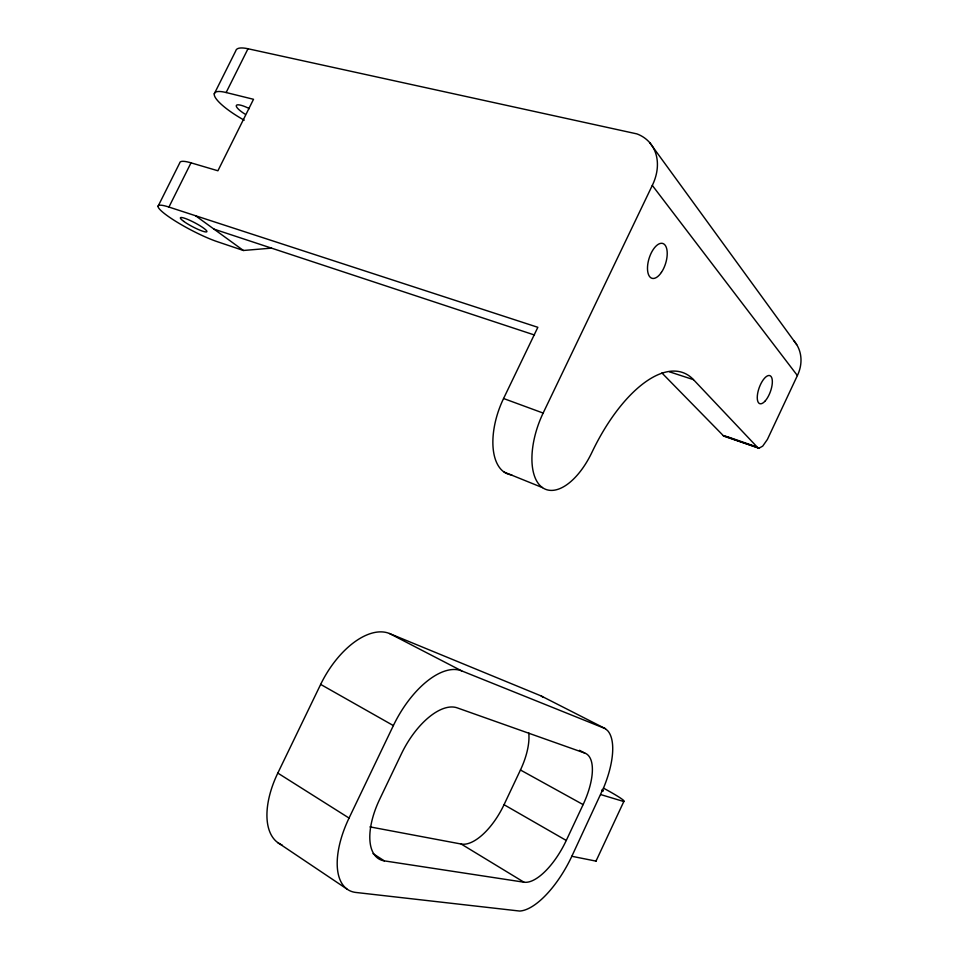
<?xml version="1.0" encoding="UTF-8"?>
<svg xmlns="http://www.w3.org/2000/svg" width="959" height="959" viewBox="0 0 959 959"><rect width="100%" height="100%" fill="white"/><g stroke="black" fill="none" stroke-linecap="round" stroke-linejoin="round"><path stroke-width="1.44" d="M571.828 856.279L603.786 787.363A65.919 26.96 -63.1 0 0 607.826 730.866L605.405 728.684L461.687 670.88A73.711 36.418 -61.7 0 0 393.37 725.579L349.052 818.063A74.802 36.286 -59.8 0 0 355.885 892.457L519.634 911.05A66.567 26.948 -62 0 0 571.828 856.279L596.007 861.122L624.081 800.957A39.799 2.829 26.6 0 0 603.475 788.154M596.007 861.122L596.354 860.187M373.063 853.63L384.331 860.87L523.974 882.196A51.342 21.002 -62.2 0 0 566.266 840.456L583.12 804.601A51.067 21.014 -62.8 0 0 584.75 753.067L579.5 750.298M794.088 341.032A38.228 32.906 -34.2 0 1 797.385 375.556L767.404 439.438L762.693 446.151L759.001 448.177L723.769 436.117L661.902 372.955M369.946 826.874L461.207 844.04A49.7 22.369 -61.7 0 0 504.038 804.697L520.449 769.993A49.448 22.381 -62.4 0 0 528.745 732.856M758.209 448.129L693.477 379.656A125.233 56.197 -68.1 0 0 592.003 452.216A60.645 30.197 -69 0 1 541.607 486.968A60.645 30.197 -69 0 1 543.142 413.065L652.3 185.399A49.7 38.516 -41.6 0 0 636.884 133.888L247.997 48.753A39.715 10.585 29.3 0 0 235.782 50.827L214.277 93.838M511.758 474.885A59.482 31.024 -69.1 0 1 503.571 398.512L537.843 327.307L168.928 207.06L191.009 162.838L217.909 170.774L253.512 99.292L226.132 92.532A39.775 9.338 28.9 0 0 215.679 98.106A39.775 9.338 28.9 0 0 244.221 120.187M282.114 845.023A71.961 38.156 -59 0 1 277.81 773.086L320.654 684.402A70.93 38.3 -61.1 0 1 389.522 633.527L541.188 695.958L605.405 728.684M158.031 206.341L179.741 162.91A39.87 7.312 28.1 0 1 191.009 162.838M226.132 92.532L247.997 48.753M726.203 436.297L723.769 436.117M168.928 207.06A39.942 6.042 27.7 0 0 167.537 215.883A39.942 6.042 27.7 0 0 217.261 241.668L243.406 250.479L271.493 248.129M600.766 794.591L623.889 801.556M669.43 371.804L693.477 379.656M213.989 229.129L534.499 335.015M601.868 790.707L603.247 790.983A16.519 1.175 26.6 0 0 602.06 789.725M727.605 436.789L754.254 446.055M723.122 435.614L759.001 448.177M584.75 753.067L457.287 707.886A60.753 29.489 -61.4 0 0 401.365 753.942L379.716 799.195A61.184 29.441 -60.4 0 0 384.331 860.87M503.571 398.512L543.142 413.065M504.182 472.104L542.47 487.616M389.522 633.527L461.687 670.88M520.449 769.993L583.12 804.601M320.654 684.402L393.37 725.579M504.038 804.697L566.266 840.456M461.207 844.04L523.974 882.196M277.81 773.086L349.052 818.063M277.714 842.565L346.894 889.005M195.516 215.715L243.406 250.479M652.3 185.399L797.385 375.556M649.663 142.603L796.677 344.581M541.188 695.958A63.845 28.734 -62.7 0 1 543.082 697.421M245.084 114.157A14.912 3.5 28.9 0 1 236.441 105.346A14.912 3.5 28.9 0 1 249.34 108.631M661.386 272.428A18.245 8.643 -72.7 0 0 663.137 243.598A18.245 8.643 -72.7 0 0 647.541 266.614A18.245 8.643 -72.7 0 0 661.386 272.428M765.354 400.766A14.9 5.934 -70.1 0 0 771.036 376.491A14.9 5.934 -70.1 0 0 758.018 391.668A14.9 5.934 -70.1 0 0 765.354 400.766M183.804 221.421A14.972 2.266 27.7 0 0 206.293 231.946A14.972 2.266 27.7 0 0 190.757 220.762A14.972 2.266 27.7 0 0 183.804 221.421"/></g></svg>
